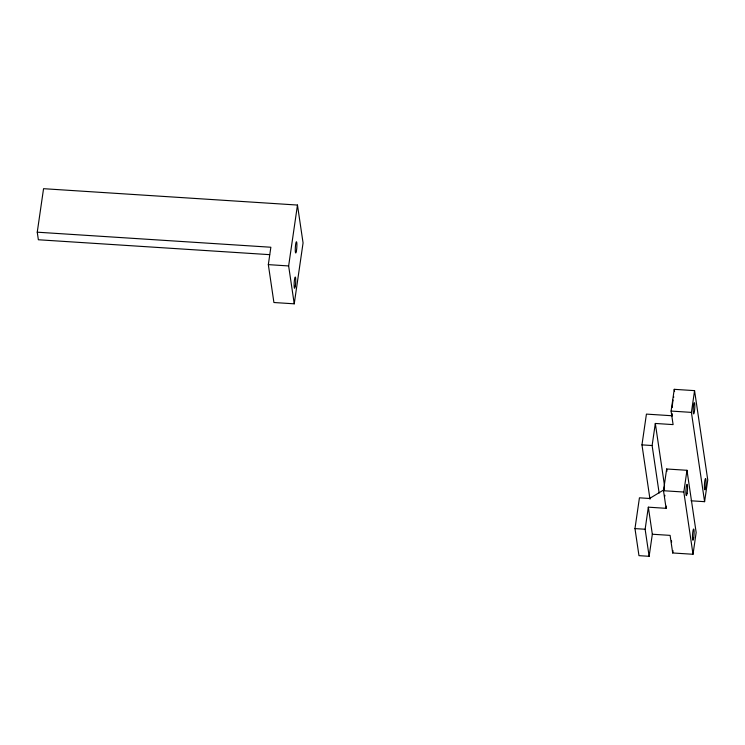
<?xml version="1.0" encoding="UTF-8"?>
<svg xmlns="http://www.w3.org/2000/svg" width="745" height="745" viewBox="0 0 745 745"><rect width="100%" height="100%" fill="white"/><g stroke="black" fill="none" stroke-linecap="round" stroke-linejoin="round"><path stroke-width="1.12" d="M37.25 232.189L43.555 188.69L297.469 205.052L303.066 242.926L294.238 303.82L273.918 302.517L268.33 264.633L270.854 247.238L37.25 232.189L38.368 239.76L269.653 254.66M294.238 303.82L288.641 265.937L297.469 205.052M649.985 499.187L641.966 444.877L646.427 414.108L672.139 415.757M666.421 506.144L666.105 508.323L648.336 507.177L652.331 534.23L649.128 556.31L638.968 555.649L634.973 528.596L639.433 497.818L649.593 498.479L664.344 489.549M659.139 493.06L652.126 445.529L655.321 423.458L673.098 424.603L671.096 411.072L674.253 389.328L694.564 390.631L707.75 479.929L704.593 501.674L691.053 500.798M649.128 556.31L645.133 529.248L648.336 507.177M666.105 508.323L663.506 490.732L666.663 468.987L686.974 470.291L696.165 532.526L693.018 554.271L672.698 552.967L670.1 535.376L652.331 534.23M663.87 490.108L664.512 485.693L655.321 423.458M704.593 501.674L691.416 412.385L694.564 390.631M672.698 552.967L673.033 550.676M693.018 554.271L683.826 492.035L686.974 470.291M268.33 264.633L288.641 265.937M671.096 411.072L691.416 412.385M641.966 444.877L652.126 445.529M663.506 490.732L683.826 492.035M634.973 528.596L645.133 529.248M674.253 389.328L674.579 391.544M666.663 468.987L666.989 471.185M664.894 496.114A10.775 1.406 -86.3 0 1 664.857 495.276M671.618 542.164A10.775 1.406 -86.3 0 1 671.487 540.758M672.325 415.85A10.775 1.406 -86.3 0 1 672.158 413.615M672.241 407.562A10.775 1.406 -86.3 0 1 673.052 400.037M673.676 397.336A10.775 1.406 -86.3 0 1 673.834 396.899M296.473 250.665A5.643 0.736 -86.3 0 0 296.51 241.771A5.643 0.736 -86.3 0 0 295.262 249.705A5.643 0.736 -86.3 0 0 296.473 250.665M295.318 285.94A5.643 0.736 -86.3 0 0 295.355 277.047A5.643 0.736 -86.3 0 0 294.107 284.981A5.643 0.736 -86.3 0 0 295.318 285.94M687.095 493.237A5.643 0.736 -86.3 0 0 687.123 484.352A5.643 0.736 -86.3 0 0 685.875 492.287A5.643 0.736 -86.3 0 0 687.095 493.237M693.688 537.89A5.643 0.736 -86.3 0 0 693.716 528.997A5.643 0.736 -86.3 0 0 692.468 536.931A5.643 0.736 -86.3 0 0 693.688 537.89M694.396 411.575A5.643 0.736 -86.3 0 0 694.433 402.691A5.643 0.736 -86.3 0 0 693.185 410.625A5.643 0.736 -86.3 0 0 694.396 411.575M705.599 487.444A5.643 0.736 -86.3 0 0 705.636 478.56A5.643 0.736 -86.3 0 0 704.388 486.494A5.643 0.736 -86.3 0 0 705.599 487.444"/></g></svg>
